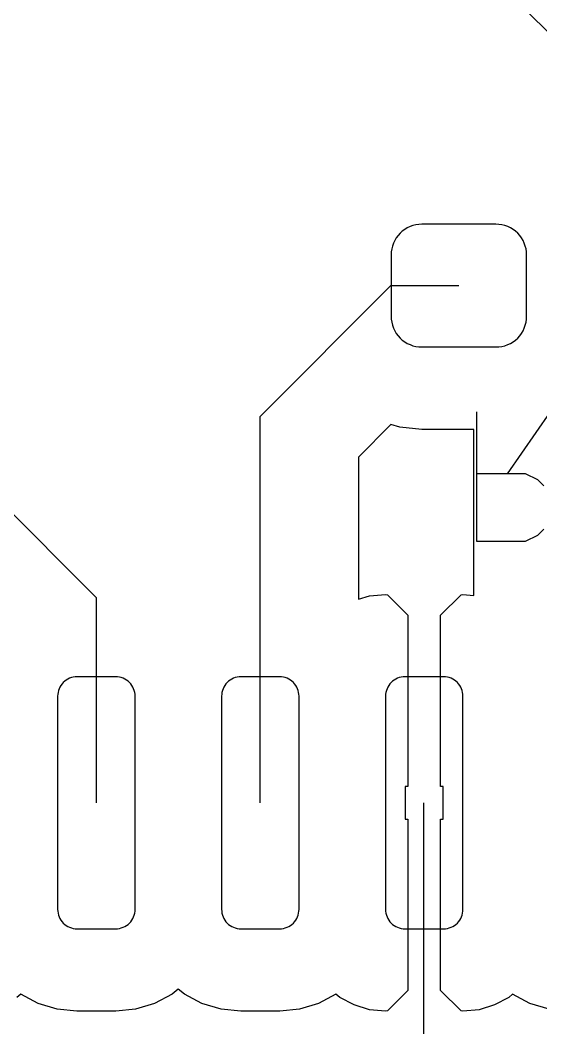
# Model space of a CAD drawing. Extents: x 169 to 33241, y 66 to 35500.
# Drawn here: x 15562 to 17150, y 5639 to 8709 of the extents above; entities that cross this region are included whole.
import ezdxf

# ---------------------------------------------------------------- set-up
doc = ezdxf.new("R2010")
doc.units = 0

msp = doc.modelspace()

# ---------------------------------------------------------------- linework, layer by layer
at = {"layer": 'Layer 1'}
for p, q in [((16444, 9400), (17244, 8600)), ((13644, 9100), (15794, 6950)), ((16743.2, 8075.97), (16735.3, 8071.25)), ((16743.2, 8075.97), (16735.3, 8071.25)), ((16751.5, 8079.89), (16743.2, 8075.97)), ((16751.5, 8079.89), (16743.2, 8075.97)), ((16760.1, 8082.98), (16751.5, 8079.89)), ((16760.1, 8082.98), (16751.5, 8079.89)), ((16769, 8085.21), (16760.1, 8082.98)), ((16769, 8085.21), (16760.1, 8082.98)), ((16778.1, 8086.56), (16769, 8085.21)), ((16778.1, 8086.56), (16769, 8085.21)), ((16787.3, 8087.01), (16778.1, 8086.56)), ((16787.3, 8087.01), (16778.1, 8086.56)), ((17013.6, 8087.01), (16787.3, 8087.01)), ((17013.6, 8087.01), (16787.3, 8087.01)), ((17022.8, 8086.56), (17013.6, 8087.01)), ((17022.8, 8086.56), (17013.6, 8087.01)), ((17031.9, 8085.21), (17022.8, 8086.56)), ((17031.9, 8085.21), (17022.8, 8086.56)), ((17040.8, 8082.98), (17031.9, 8085.21)), ((17040.8, 8082.98), (17031.9, 8085.21)), ((17049.4, 8079.89), (17040.8, 8082.98)), ((17049.4, 8079.89), (17040.8, 8082.98)), ((17057.7, 8075.97), (17049.4, 8079.89)), ((17057.7, 8075.97), (17049.4, 8079.89)), ((17065.6, 8071.25), (17057.7, 8075.97)), ((17065.6, 8071.25), (17057.7, 8075.97)), ((16709.5, 8045.45), (16704.8, 8037.58)), ((16709.5, 8045.45), (16704.8, 8037.58)), ((16715, 8052.82), (16709.5, 8045.45)), ((16715, 8052.82), (16709.5, 8045.45)), ((16721.1, 8059.62), (16715, 8052.82)), ((16721.1, 8059.62), (16715, 8052.82)), ((16727.9, 8065.78), (16721.1, 8059.62)), ((16727.9, 8065.78), (16721.1, 8059.62)), ((16735.3, 8071.25), (16727.9, 8065.78)), ((16735.3, 8071.25), (16727.9, 8065.78)), ((17073, 8065.78), (17065.6, 8071.25)), ((17073, 8065.78), (17065.6, 8071.25)), ((17079.8, 8059.62), (17073, 8065.78)), ((17079.8, 8059.62), (17073, 8065.78)), ((17085.9, 8052.82), (17079.8, 8059.62)), ((17085.9, 8052.82), (17079.8, 8059.62)), ((17091.4, 8045.45), (17085.9, 8052.82)), ((17091.4, 8045.45), (17085.9, 8052.82)), ((17096.1, 8037.58), (17091.4, 8045.45)), ((17096.1, 8037.58), (17091.4, 8045.45)), ((16697.8, 8020.65), (16695.6, 8011.75)), ((16697.8, 8020.65), (16695.6, 8011.75)), ((16700.9, 8029.29), (16697.8, 8020.65)), ((16700.9, 8029.29), (16697.8, 8020.65)), ((16704.8, 8037.58), (16700.9, 8029.29)), ((16704.8, 8037.58), (16700.9, 8029.29)), ((17100, 8029.29), (17096.1, 8037.58)), ((17100, 8029.29), (17096.1, 8037.58)), ((17103.1, 8020.65), (17100, 8029.29)), ((17103.1, 8020.65), (17100, 8029.29)), ((17105.3, 8011.75), (17103.1, 8020.65)), ((17105.3, 8011.75), (17103.1, 8020.65)), ((16694.2, 8002.67), (16693.8, 7993.5)), ((16694.2, 8002.67), (16693.8, 7993.5)), ((16693.8, 7993.5), (16693.8, 7806.5)), ((16693.8, 7993.5), (16693.8, 7806.5)), ((16695.6, 8011.75), (16694.2, 8002.67)), ((16695.6, 8011.75), (16694.2, 8002.67)), ((17106.7, 8002.67), (17105.3, 8011.75)), ((17106.7, 8002.67), (17105.3, 8011.75)), ((17107.1, 7993.5), (17106.7, 8002.67)), ((17107.1, 7993.5), (17106.7, 8002.67)), ((17107.1, 7806.5), (17107.1, 7993.5)), ((17107.1, 7806.5), (17107.1, 7993.5)), ((16294, 7501), (16693, 7900)), ((16693, 7900), (16900, 7900)), ((16693.8, 7806.5), (16694.2, 7797.33)), ((16693.8, 7806.5), (16694.2, 7797.33)), ((17106.7, 7797.33), (17107.1, 7806.5)), ((17106.7, 7797.33), (17107.1, 7806.5)), ((16694.2, 7797.33), (16695.6, 7788.25)), ((16694.2, 7797.33), (16695.6, 7788.25)), ((16695.6, 7788.25), (16697.8, 7779.35)), ((16695.6, 7788.25), (16697.8, 7779.35)), ((16697.8, 7779.35), (16700.9, 7770.71)), ((16697.8, 7779.35), (16700.9, 7770.71)), ((16700.9, 7770.71), (16704.8, 7762.42)), ((16700.9, 7770.71), (16704.8, 7762.42)), ((17096.1, 7762.42), (17100, 7770.71)), ((17096.1, 7762.42), (17100, 7770.71)), ((17100, 7770.71), (17103.1, 7779.35)), ((17100, 7770.71), (17103.1, 7779.35)), ((17103.1, 7779.35), (17105.3, 7788.25)), ((17103.1, 7779.35), (17105.3, 7788.25)), ((17105.3, 7788.25), (17106.7, 7797.33)), ((17105.3, 7788.25), (17106.7, 7797.33)), ((16704.8, 7762.42), (16709.5, 7754.55)), ((16704.8, 7762.42), (16709.5, 7754.55)), ((16709.5, 7754.55), (16715, 7747.18)), ((16709.5, 7754.55), (16715, 7747.18)), ((16715, 7747.18), (16721.1, 7740.38)), ((16715, 7747.18), (16721.1, 7740.38)), ((16721.1, 7740.38), (16727.9, 7734.22)), ((16721.1, 7740.38), (16727.9, 7734.22)), ((17073, 7734.22), (17079.8, 7740.38)), ((17073, 7734.22), (17079.8, 7740.38)), ((17079.8, 7740.38), (17085.9, 7747.18)), ((17079.8, 7740.38), (17085.9, 7747.18)), ((17085.9, 7747.18), (17091.4, 7754.55)), ((17085.9, 7747.18), (17091.4, 7754.55)), ((17091.4, 7754.55), (17096.1, 7762.42)), ((17091.4, 7754.55), (17096.1, 7762.42)), ((16727.9, 7734.22), (16735.3, 7728.75)), ((16727.9, 7734.22), (16735.3, 7728.75)), ((16735.3, 7728.75), (16743.2, 7724.03)), ((16735.3, 7728.75), (16743.2, 7724.03)), ((16743.2, 7724.03), (16751.5, 7720.11)), ((16743.2, 7724.03), (16751.5, 7720.11)), ((16751.5, 7720.11), (16760.1, 7717.02)), ((16751.5, 7720.11), (16760.1, 7717.02)), ((16760.1, 7717.02), (16769, 7714.79)), ((16760.1, 7717.02), (16769, 7714.79)), ((16769, 7714.79), (16778.1, 7713.44)), ((16769, 7714.79), (16778.1, 7713.44)), ((16778.1, 7713.44), (16787.3, 7712.99)), ((16778.1, 7713.44), (16787.3, 7712.99)), ((16787.3, 7712.99), (17013.6, 7712.99)), ((16787.3, 7712.99), (17013.6, 7712.99)), ((17013.6, 7712.99), (17022.8, 7713.44)), ((17013.6, 7712.99), (17022.8, 7713.44)), ((17022.8, 7713.44), (17031.9, 7714.79)), ((17022.8, 7713.44), (17031.9, 7714.79)), ((17031.9, 7714.79), (17040.8, 7717.02)), ((17031.9, 7714.79), (17040.8, 7717.02)), ((17040.8, 7717.02), (17049.4, 7720.11)), ((17040.8, 7717.02), (17049.4, 7720.11)), ((17049.4, 7720.11), (17057.7, 7724.03)), ((17049.4, 7720.11), (17057.7, 7724.03)), ((17057.7, 7724.03), (17065.6, 7728.75)), ((17057.7, 7724.03), (17065.6, 7728.75)), ((17065.6, 7728.75), (17073, 7734.22)), ((17065.6, 7728.75), (17073, 7734.22)), ((16294, 6324), (16294, 7501)), ((16954, 7515), (16954, 7121)), ((17179, 7515), (17048, 7327)), ((16693.4, 7476.48), (16594.2, 7377.24)), ((16720, 7468.41), (16693.4, 7476.48)), ((16787.3, 7461.78), (16720, 7468.41)), ((16945.7, 7461.78), (16787.3, 7461.78)), ((16945.7, 6956.26), (16945.7, 7461.78)), ((16594.2, 7377.24), (16594.2, 6944.44)), ((17104, 7327), (16954, 7327)), ((17141, 7308), (17104, 7327)), ((17160, 7290), (17141, 7308)), ((17141, 7140), (17160, 7158)), ((17104, 7121), (17141, 7140)), ((16954, 7121), (17104, 7121)), ((15794, 6950), (15794, 6324)), ((16594.2, 6944.44), (16627.8, 6954.65)), ((16627.8, 6954.65), (16676.8, 6959.48)), ((16676.8, 6959.48), (16682.4, 6958.27)), ((16682.4, 6958.27), (16744.9, 6895.77)), ((16844.9, 6895.77), (16907.4, 6958.27)), ((16907.4, 6958.27), (16913, 6959.48)), ((16913, 6959.48), (16945.7, 6956.26)), ((16744.9, 6895.77), (16744.9, 6374.41)), ((16844.9, 6374.41), (16844.9, 6895.77)), ((15698.4, 6694.86), (15694.1, 6690.97)), ((15698.4, 6694.86), (15694.1, 6690.97)), ((15703.1, 6698.31), (15698.4, 6694.86)), ((15703.1, 6698.31), (15698.4, 6694.86)), ((15708, 6701.29), (15703.1, 6698.31)), ((15708, 6701.29), (15703.1, 6698.31)), ((15713.3, 6703.77), (15708, 6701.29)), ((15713.3, 6703.77), (15708, 6701.29)), ((15718.7, 6705.72), (15713.3, 6703.77)), ((15718.7, 6705.72), (15713.3, 6703.77)), ((15724.4, 6707.13), (15718.7, 6705.72)), ((15724.4, 6707.13), (15718.7, 6705.72)), ((15730.1, 6707.98), (15724.4, 6707.13)), ((15730.1, 6707.98), (15724.4, 6707.13)), ((15735.9, 6708.27), (15730.1, 6707.98)), ((15735.9, 6708.27), (15730.1, 6707.98)), ((15854, 6708.27), (15735.9, 6708.27)), ((15854, 6708.27), (15735.9, 6708.27)), ((15859.8, 6707.98), (15854, 6708.27)), ((15859.8, 6707.98), (15854, 6708.27)), ((15865.5, 6707.13), (15859.8, 6707.98)), ((15865.5, 6707.13), (15859.8, 6707.98)), ((15871.1, 6705.72), (15865.5, 6707.13)), ((15871.1, 6705.72), (15865.5, 6707.13)), ((15876.6, 6703.77), (15871.1, 6705.72)), ((15876.6, 6703.77), (15871.1, 6705.72)), ((15881.8, 6701.29), (15876.6, 6703.77)), ((15881.8, 6701.29), (15876.6, 6703.77)), ((15886.8, 6698.31), (15881.8, 6701.29)), ((15886.8, 6698.31), (15881.8, 6701.29)), ((15891.5, 6694.86), (15886.8, 6698.31)), ((15891.5, 6694.86), (15886.8, 6698.31)), ((15895.8, 6690.97), (15891.5, 6694.86)), ((15895.8, 6690.97), (15891.5, 6694.86)), ((16198.4, 6694.86), (16194.1, 6690.97)), ((16198.4, 6694.86), (16194.1, 6690.97)), ((16203.1, 6698.31), (16198.4, 6694.86)), ((16203.1, 6698.31), (16198.4, 6694.86)), ((16208, 6701.29), (16203.1, 6698.31)), ((16208, 6701.29), (16203.1, 6698.31)), ((16213.3, 6703.77), (16208, 6701.29)), ((16213.3, 6703.77), (16208, 6701.29)), ((16218.7, 6705.72), (16213.3, 6703.77)), ((16218.7, 6705.72), (16213.3, 6703.77)), ((16224.4, 6707.13), (16218.7, 6705.72)), ((16224.4, 6707.13), (16218.7, 6705.72)), ((16230.1, 6707.98), (16224.4, 6707.13)), ((16230.1, 6707.98), (16224.4, 6707.13)), ((16235.9, 6708.27), (16230.1, 6707.98)), ((16235.9, 6708.27), (16230.1, 6707.98)), ((16354, 6708.27), (16235.9, 6708.27)), ((16354, 6708.27), (16235.9, 6708.27)), ((16359.8, 6707.98), (16354, 6708.27)), ((16359.8, 6707.98), (16354, 6708.27)), ((16365.5, 6707.13), (16359.8, 6707.98)), ((16365.5, 6707.13), (16359.8, 6707.98)), ((16371.1, 6705.72), (16365.5, 6707.13)), ((16371.1, 6705.72), (16365.5, 6707.13)), ((16376.6, 6703.77), (16371.1, 6705.72)), ((16376.6, 6703.77), (16371.1, 6705.72)), ((16381.8, 6701.29), (16376.6, 6703.77)), ((16381.8, 6701.29), (16376.6, 6703.77)), ((16386.8, 6698.31), (16381.8, 6701.29)), ((16386.8, 6698.31), (16381.8, 6701.29)), ((16391.5, 6694.86), (16386.8, 6698.31)), ((16391.5, 6694.86), (16386.8, 6698.31)), ((16395.8, 6690.97), (16391.5, 6694.86)), ((16395.8, 6690.97), (16391.5, 6694.86)), ((16698.4, 6694.86), (16694.1, 6690.97)), ((16698.4, 6694.86), (16694.1, 6690.97)), ((16703.1, 6698.31), (16698.4, 6694.86)), ((16703.1, 6698.31), (16698.4, 6694.86)), ((16708, 6701.29), (16703.1, 6698.31)), ((16708, 6701.29), (16703.1, 6698.31)), ((16713.3, 6703.77), (16708, 6701.29)), ((16713.3, 6703.77), (16708, 6701.29)), ((16718.7, 6705.72), (16713.3, 6703.77)), ((16718.7, 6705.72), (16713.3, 6703.77)), ((16724.4, 6707.13), (16718.7, 6705.72)), ((16724.4, 6707.13), (16718.7, 6705.72)), ((16730.1, 6707.98), (16724.4, 6707.13)), ((16730.1, 6707.98), (16724.4, 6707.13)), ((16735.9, 6708.27), (16730.1, 6707.98)), ((16735.9, 6708.27), (16730.1, 6707.98)), ((16854, 6708.27), (16735.9, 6708.27)), ((16854, 6708.27), (16735.9, 6708.27)), ((16859.8, 6707.98), (16854, 6708.27)), ((16859.8, 6707.98), (16854, 6708.27)), ((16865.5, 6707.13), (16859.8, 6707.98)), ((16865.5, 6707.13), (16859.8, 6707.98)), ((16871.1, 6705.72), (16865.5, 6707.13)), ((16871.1, 6705.72), (16865.5, 6707.13)), ((16876.6, 6703.77), (16871.1, 6705.72)), ((16876.6, 6703.77), (16871.1, 6705.72)), ((16881.8, 6701.29), (16876.6, 6703.77)), ((16881.8, 6701.29), (16876.6, 6703.77)), ((16886.8, 6698.31), (16881.8, 6701.29)), ((16886.8, 6698.31), (16881.8, 6701.29)), ((16891.5, 6694.86), (16886.8, 6698.31)), ((16891.5, 6694.86), (16886.8, 6698.31)), ((16895.8, 6690.97), (16891.5, 6694.86)), ((16895.8, 6690.97), (16891.5, 6694.86)), ((15679.4, 6666.36), (15678, 6660.73)), ((15679.4, 6666.36), (15678, 6660.73)), ((15681.3, 6671.81), (15679.4, 6666.36)), ((15681.3, 6671.81), (15679.4, 6666.36)), ((15683.8, 6677.05), (15681.3, 6671.81)), ((15683.8, 6677.05), (15681.3, 6671.81)), ((15686.8, 6682.02), (15683.8, 6677.05)), ((15686.8, 6682.02), (15683.8, 6677.05)), ((15690.2, 6686.68), (15686.8, 6682.02)), ((15690.2, 6686.68), (15686.8, 6682.02)), ((15694.1, 6690.97), (15690.2, 6686.68)), ((15694.1, 6690.97), (15690.2, 6686.68)), ((15899.6, 6686.68), (15895.8, 6690.97)), ((15899.6, 6686.68), (15895.8, 6690.97)), ((15903.1, 6682.02), (15899.6, 6686.68)), ((15903.1, 6682.02), (15899.6, 6686.68)), ((15906.1, 6677.05), (15903.1, 6682.02)), ((15906.1, 6677.05), (15903.1, 6682.02)), ((15908.6, 6671.81), (15906.1, 6677.05)), ((15908.6, 6671.81), (15906.1, 6677.05)), ((15910.5, 6666.36), (15908.6, 6671.81)), ((15910.5, 6666.36), (15908.6, 6671.81)), ((15911.9, 6660.73), (15910.5, 6666.36)), ((15911.9, 6660.73), (15910.5, 6666.36)), ((16179.4, 6666.36), (16178, 6660.73)), ((16179.4, 6666.36), (16178, 6660.73)), ((16181.3, 6671.81), (16179.4, 6666.36)), ((16181.3, 6671.81), (16179.4, 6666.36)), ((16183.8, 6677.05), (16181.3, 6671.81)), ((16183.8, 6677.05), (16181.3, 6671.81)), ((16186.8, 6682.02), (16183.8, 6677.05)), ((16186.8, 6682.02), (16183.8, 6677.05)), ((16190.2, 6686.68), (16186.8, 6682.02)), ((16190.2, 6686.68), (16186.8, 6682.02)), ((16194.1, 6690.97), (16190.2, 6686.68)), ((16194.1, 6690.97), (16190.2, 6686.68)), ((16399.6, 6686.68), (16395.8, 6690.97)), ((16399.6, 6686.68), (16395.8, 6690.97)), ((16403.1, 6682.02), (16399.6, 6686.68)), ((16403.1, 6682.02), (16399.6, 6686.68)), ((16406.1, 6677.05), (16403.1, 6682.02)), ((16406.1, 6677.05), (16403.1, 6682.02)), ((16408.6, 6671.81), (16406.1, 6677.05)), ((16408.6, 6671.81), (16406.1, 6677.05)), ((16410.5, 6666.36), (16408.6, 6671.81)), ((16410.5, 6666.36), (16408.6, 6671.81)), ((16411.9, 6660.73), (16410.5, 6666.36)), ((16411.9, 6660.73), (16410.5, 6666.36)), ((16679.4, 6666.36), (16678, 6660.73)), ((16679.4, 6666.36), (16678, 6660.73)), ((16681.3, 6671.81), (16679.4, 6666.36)), ((16681.3, 6671.81), (16679.4, 6666.36)), ((16683.8, 6677.05), (16681.3, 6671.81)), ((16683.8, 6677.05), (16681.3, 6671.81)), ((16686.8, 6682.02), (16683.8, 6677.05)), ((16686.8, 6682.02), (16683.8, 6677.05)), ((16690.2, 6686.68), (16686.8, 6682.02)), ((16690.2, 6686.68), (16686.8, 6682.02)), ((16694.1, 6690.97), (16690.2, 6686.68)), ((16694.1, 6690.97), (16690.2, 6686.68)), ((16899.6, 6686.68), (16895.8, 6690.97)), ((16899.6, 6686.68), (16895.8, 6690.97)), ((16903.1, 6682.02), (16899.6, 6686.68)), ((16903.1, 6682.02), (16899.6, 6686.68)), ((16906.1, 6677.05), (16903.1, 6682.02)), ((16906.1, 6677.05), (16903.1, 6682.02)), ((16908.6, 6671.81), (16906.1, 6677.05)), ((16908.6, 6671.81), (16906.1, 6677.05)), ((16910.5, 6666.36), (16908.6, 6671.81)), ((16910.5, 6666.36), (16908.6, 6671.81)), ((16911.9, 6660.73), (16910.5, 6666.36)), ((16911.9, 6660.73), (16910.5, 6666.36)), ((15677.1, 6655), (15676.8, 6649.21)), ((15677.1, 6655), (15676.8, 6649.21)), ((15676.8, 6649.21), (15676.8, 5999.61)), ((15676.8, 6649.21), (15676.8, 5999.61)), ((15678, 6660.73), (15677.1, 6655)), ((15678, 6660.73), (15677.1, 6655)), ((15912.8, 6655), (15911.9, 6660.73)), ((15912.8, 6655), (15911.9, 6660.73)), ((15913, 6649.21), (15912.8, 6655)), ((15913, 6649.21), (15912.8, 6655)), ((15913, 5999.61), (15913, 6649.21)), ((15913, 5999.61), (15913, 6649.21)), ((16177.1, 6655), (16176.8, 6649.21)), ((16177.1, 6655), (16176.8, 6649.21)), ((16176.8, 6649.21), (16176.8, 5999.61)), ((16176.8, 6649.21), (16176.8, 5999.61)), ((16178, 6660.73), (16177.1, 6655)), ((16178, 6660.73), (16177.1, 6655)), ((16412.8, 6655), (16411.9, 6660.73)), ((16412.8, 6655), (16411.9, 6660.73)), ((16413, 6649.21), (16412.8, 6655)), ((16413, 6649.21), (16412.8, 6655)), ((16413, 5999.61), (16413, 6649.21)), ((16413, 5999.61), (16413, 6649.21)), ((16677.1, 6655), (16676.8, 6649.21)), ((16677.1, 6655), (16676.8, 6649.21)), ((16676.8, 6649.21), (16676.8, 5999.61)), ((16676.8, 6649.21), (16676.8, 5999.61)), ((16678, 6660.73), (16677.1, 6655)), ((16678, 6660.73), (16677.1, 6655)), ((16912.8, 6655), (16911.9, 6660.73)), ((16912.8, 6655), (16911.9, 6660.73)), ((16913, 6649.21), (16912.8, 6655)), ((16913, 6649.21), (16912.8, 6655)), ((16913, 5999.61), (16913, 6649.21)), ((16913, 5999.61), (16913, 6649.21)), ((16744.9, 6374.41), (16737.1, 6374.41)), ((16737.1, 6374.41), (16737.1, 6274.41)), ((16852.8, 6374.41), (16844.9, 6374.41)), ((16852.8, 6274.41), (16852.8, 6374.41)), ((16794, 5940), (16794, 6324)), ((16737.1, 6274.41), (16744.9, 6274.41)), ((16744.9, 6274.41), (16744.9, 5753.05)), ((16844.9, 5753.05), (16844.9, 6274.41)), ((16844.9, 6274.41), (16852.8, 6274.41)), ((15676.8, 5999.61), (15677.1, 5993.82)), ((15676.8, 5999.61), (15677.1, 5993.82)), ((15677.1, 5993.82), (15678, 5988.09)), ((15677.1, 5993.82), (15678, 5988.09)), ((15678, 5988.09), (15679.4, 5982.46)), ((15678, 5988.09), (15679.4, 5982.46)), ((15910.5, 5982.46), (15911.9, 5988.09)), ((15910.5, 5982.46), (15911.9, 5988.09)), ((15911.9, 5988.09), (15912.8, 5993.82)), ((15911.9, 5988.09), (15912.8, 5993.82)), ((15912.8, 5993.82), (15913, 5999.61)), ((15912.8, 5993.82), (15913, 5999.61)), ((16176.8, 5999.61), (16177.1, 5993.82)), ((16176.8, 5999.61), (16177.1, 5993.82)), ((16177.1, 5993.82), (16178, 5988.09)), ((16177.1, 5993.82), (16178, 5988.09)), ((16178, 5988.09), (16179.4, 5982.46)), ((16178, 5988.09), (16179.4, 5982.46)), ((16410.5, 5982.46), (16411.9, 5988.09)), ((16410.5, 5982.46), (16411.9, 5988.09)), ((16411.9, 5988.09), (16412.8, 5993.82)), ((16411.9, 5988.09), (16412.8, 5993.82)), ((16412.8, 5993.82), (16413, 5999.61)), ((16412.8, 5993.82), (16413, 5999.61)), ((16676.8, 5999.61), (16677.1, 5993.82)), ((16676.8, 5999.61), (16677.1, 5993.82)), ((16677.1, 5993.82), (16678, 5988.09)), ((16677.1, 5993.82), (16678, 5988.09)), ((16678, 5988.09), (16679.4, 5982.46)), ((16678, 5988.09), (16679.4, 5982.46)), ((16910.5, 5982.46), (16911.9, 5988.09)), ((16910.5, 5982.46), (16911.9, 5988.09)), ((16911.9, 5988.09), (16912.8, 5993.82)), ((16911.9, 5988.09), (16912.8, 5993.82)), ((16912.8, 5993.82), (16913, 5999.61)), ((16912.8, 5993.82), (16913, 5999.61)), ((15679.4, 5982.46), (15681.3, 5977.01)), ((15679.4, 5982.46), (15681.3, 5977.01)), ((15681.3, 5977.01), (15683.8, 5971.77)), ((15681.3, 5977.01), (15683.8, 5971.77)), ((15683.8, 5971.77), (15686.8, 5966.8)), ((15683.8, 5971.77), (15686.8, 5966.8)), ((15686.8, 5966.8), (15690.2, 5962.14)), ((15686.8, 5966.8), (15690.2, 5962.14)), ((15690.2, 5962.14), (15694.1, 5957.85)), ((15690.2, 5962.14), (15694.1, 5957.85)), ((15694.1, 5957.85), (15698.4, 5953.96)), ((15694.1, 5957.85), (15698.4, 5953.96)), ((15891.5, 5953.96), (15895.8, 5957.85)), ((15891.5, 5953.96), (15895.8, 5957.85)), ((15895.8, 5957.85), (15899.6, 5962.14)), ((15895.8, 5957.85), (15899.6, 5962.14)), ((15899.6, 5962.14), (15903.1, 5966.8)), ((15899.6, 5962.14), (15903.1, 5966.8)), ((15903.1, 5966.8), (15906.1, 5971.77)), ((15903.1, 5966.8), (15906.1, 5971.77)), ((15906.1, 5971.77), (15908.6, 5977.01)), ((15906.1, 5971.77), (15908.6, 5977.01)), ((15908.6, 5977.01), (15910.5, 5982.46)), ((15908.6, 5977.01), (15910.5, 5982.46)), ((16179.4, 5982.46), (16181.3, 5977.01)), ((16179.4, 5982.46), (16181.3, 5977.01)), ((16181.3, 5977.01), (16183.8, 5971.77)), ((16181.3, 5977.01), (16183.8, 5971.77)), ((16183.8, 5971.77), (16186.8, 5966.8)), ((16183.8, 5971.77), (16186.8, 5966.8)), ((16186.8, 5966.8), (16190.2, 5962.14)), ((16186.8, 5966.8), (16190.2, 5962.14)), ((16190.2, 5962.14), (16194.1, 5957.85)), ((16190.2, 5962.14), (16194.1, 5957.85)), ((16194.1, 5957.85), (16198.4, 5953.96)), ((16194.1, 5957.85), (16198.4, 5953.96)), ((16391.5, 5953.96), (16395.8, 5957.85)), ((16391.5, 5953.96), (16395.8, 5957.85)), ((16395.8, 5957.85), (16399.6, 5962.14)), ((16395.8, 5957.85), (16399.6, 5962.14)), ((16399.6, 5962.14), (16403.1, 5966.8)), ((16399.6, 5962.14), (16403.1, 5966.8)), ((16403.1, 5966.8), (16406.1, 5971.77)), ((16403.1, 5966.8), (16406.1, 5971.77)), ((16406.1, 5971.77), (16408.6, 5977.01)), ((16406.1, 5971.77), (16408.6, 5977.01)), ((16408.6, 5977.01), (16410.5, 5982.46)), ((16408.6, 5977.01), (16410.5, 5982.46)), ((16679.4, 5982.46), (16681.3, 5977.01)), ((16679.4, 5982.46), (16681.3, 5977.01)), ((16681.3, 5977.01), (16683.8, 5971.77)), ((16681.3, 5977.01), (16683.8, 5971.77)), ((16683.8, 5971.77), (16686.8, 5966.8)), ((16683.8, 5971.77), (16686.8, 5966.8)), ((16686.8, 5966.8), (16690.2, 5962.14)), ((16686.8, 5966.8), (16690.2, 5962.14)), ((16690.2, 5962.14), (16694.1, 5957.85)), ((16690.2, 5962.14), (16694.1, 5957.85)), ((16694.1, 5957.85), (16698.4, 5953.96)), ((16694.1, 5957.85), (16698.4, 5953.96)), ((16891.5, 5953.96), (16895.8, 5957.85)), ((16891.5, 5953.96), (16895.8, 5957.85)), ((16895.8, 5957.85), (16899.6, 5962.14)), ((16895.8, 5957.85), (16899.6, 5962.14)), ((16899.6, 5962.14), (16903.1, 5966.8)), ((16899.6, 5962.14), (16903.1, 5966.8)), ((16903.1, 5966.8), (16906.1, 5971.77)), ((16903.1, 5966.8), (16906.1, 5971.77)), ((16906.1, 5971.77), (16908.6, 5977.01)), ((16906.1, 5971.77), (16908.6, 5977.01)), ((16908.6, 5977.01), (16910.5, 5982.46)), ((16908.6, 5977.01), (16910.5, 5982.46)), ((15698.4, 5953.96), (15703.1, 5950.5)), ((15698.4, 5953.96), (15703.1, 5950.5)), ((15703.1, 5950.5), (15708, 5947.52)), ((15703.1, 5950.5), (15708, 5947.52)), ((15708, 5947.52), (15713.3, 5945.05)), ((15708, 5947.52), (15713.3, 5945.05)), ((15713.3, 5945.05), (15718.7, 5943.09)), ((15713.3, 5945.05), (15718.7, 5943.09)), ((15718.7, 5943.09), (15724.4, 5941.69)), ((15718.7, 5943.09), (15724.4, 5941.69)), ((15724.4, 5941.69), (15730.1, 5940.84)), ((15724.4, 5941.69), (15730.1, 5940.84)), ((15730.1, 5940.84), (15735.9, 5940.55)), ((15730.1, 5940.84), (15735.9, 5940.55)), ((15735.9, 5940.55), (15854, 5940.55)), ((15735.9, 5940.55), (15854, 5940.55)), ((15854, 5940.55), (15859.8, 5940.84)), ((15854, 5940.55), (15859.8, 5940.84)), ((15859.8, 5940.84), (15865.5, 5941.69)), ((15859.8, 5940.84), (15865.5, 5941.69)), ((15865.5, 5941.69), (15871.1, 5943.09)), ((15865.5, 5941.69), (15871.1, 5943.09)), ((15871.1, 5943.09), (15876.6, 5945.05)), ((15871.1, 5943.09), (15876.6, 5945.05)), ((15876.6, 5945.05), (15881.8, 5947.52)), ((15876.6, 5945.05), (15881.8, 5947.52)), ((15881.8, 5947.52), (15886.8, 5950.5)), ((15881.8, 5947.52), (15886.8, 5950.5)), ((15886.8, 5950.5), (15891.5, 5953.96)), ((15886.8, 5950.5), (15891.5, 5953.96)), ((16198.4, 5953.96), (16203.1, 5950.5)), ((16198.4, 5953.96), (16203.1, 5950.5)), ((16203.1, 5950.5), (16208, 5947.52)), ((16203.1, 5950.5), (16208, 5947.52)), ((16208, 5947.52), (16213.3, 5945.05)), ((16208, 5947.52), (16213.3, 5945.05)), ((16213.3, 5945.05), (16218.7, 5943.09)), ((16213.3, 5945.05), (16218.7, 5943.09)), ((16218.7, 5943.09), (16224.4, 5941.69)), ((16218.7, 5943.09), (16224.4, 5941.69)), ((16224.4, 5941.69), (16230.1, 5940.84)), ((16224.4, 5941.69), (16230.1, 5940.84)), ((16230.1, 5940.84), (16235.9, 5940.55)), ((16230.1, 5940.84), (16235.9, 5940.55)), ((16235.9, 5940.55), (16354, 5940.55)), ((16235.9, 5940.55), (16354, 5940.55)), ((16354, 5940.55), (16359.8, 5940.84)), ((16354, 5940.55), (16359.8, 5940.84)), ((16359.8, 5940.84), (16365.5, 5941.69)), ((16359.8, 5940.84), (16365.5, 5941.69)), ((16365.5, 5941.69), (16371.1, 5943.09)), ((16365.5, 5941.69), (16371.1, 5943.09)), ((16371.1, 5943.09), (16376.6, 5945.05)), ((16371.1, 5943.09), (16376.6, 5945.05)), ((16376.6, 5945.05), (16381.8, 5947.52)), ((16376.6, 5945.05), (16381.8, 5947.52)), ((16381.8, 5947.52), (16386.8, 5950.5)), ((16381.8, 5947.52), (16386.8, 5950.5)), ((16386.8, 5950.5), (16391.5, 5953.96)), ((16386.8, 5950.5), (16391.5, 5953.96)), ((16698.4, 5953.96), (16703.1, 5950.5)), ((16698.4, 5953.96), (16703.1, 5950.5)), ((16703.1, 5950.5), (16708, 5947.52)), ((16703.1, 5950.5), (16708, 5947.52)), ((16708, 5947.52), (16713.3, 5945.05)), ((16708, 5947.52), (16713.3, 5945.05)), ((16713.3, 5945.05), (16718.7, 5943.09)), ((16713.3, 5945.05), (16718.7, 5943.09)), ((16718.7, 5943.09), (16724.4, 5941.69)), ((16718.7, 5943.09), (16724.4, 5941.69)), ((16724.4, 5941.69), (16730.1, 5940.84)), ((16724.4, 5941.69), (16730.1, 5940.84)), ((16730.1, 5940.84), (16735.9, 5940.55)), ((16730.1, 5940.84), (16735.9, 5940.55)), ((16735.9, 5940.55), (16854, 5940.55)), ((16735.9, 5940.55), (16854, 5940.55)), ((16794, 5259), (16794, 5940)), ((16854, 5940.55), (16859.8, 5940.84)), ((16854, 5940.55), (16859.8, 5940.84)), ((16859.8, 5940.84), (16865.5, 5941.69)), ((16859.8, 5940.84), (16865.5, 5941.69)), ((16865.5, 5941.69), (16871.1, 5943.09)), ((16865.5, 5941.69), (16871.1, 5943.09)), ((16871.1, 5943.09), (16876.6, 5945.05)), ((16871.1, 5943.09), (16876.6, 5945.05)), ((16876.6, 5945.05), (16881.8, 5947.52)), ((16876.6, 5945.05), (16881.8, 5947.52)), ((16881.8, 5947.52), (16886.8, 5950.5)), ((16881.8, 5947.52), (16886.8, 5950.5)), ((16886.8, 5950.5), (16891.5, 5953.96)), ((16886.8, 5950.5), (16891.5, 5953.96)), ((15564.3, 5741.23), (15552.6, 5731.68)), ((15617.1, 5712.96), (15564.3, 5741.23)), ((16026.4, 5741.63), (15972.7, 5712.96)), ((16044.9, 5756.87), (16026.4, 5741.63)), ((16063.5, 5741.63), (16044.9, 5756.87)), ((16117.1, 5712.96), (16063.5, 5741.63)), ((16525.6, 5741.23), (16472.7, 5712.96)), ((16537.3, 5731.68), (16525.6, 5741.23)), ((16744.9, 5753.05), (16682.4, 5690.55)), ((16907.4, 5690.55), (16844.9, 5753.05)), ((17064.3, 5741.23), (17052.6, 5731.68)), ((17117.2, 5712.96), (17064.3, 5741.23)), ((15675.4, 5695.3), (15617.1, 5712.96)), ((15972.7, 5712.96), (15914.5, 5695.3)), ((16175.4, 5695.3), (16117.1, 5712.96)), ((16472.7, 5712.96), (16414.5, 5695.3)), ((16580.7, 5708.46), (16537.3, 5731.68)), ((17052.6, 5731.68), (17009.2, 5708.46)), ((17175.4, 5695.3), (17117.2, 5712.96)), ((15735.9, 5689.34), (15675.4, 5695.3)), ((15854, 5689.34), (15735.9, 5689.34)), ((15914.5, 5695.3), (15854, 5689.34)), ((16235.9, 5689.34), (16175.4, 5695.3)), ((16354, 5689.34), (16235.9, 5689.34)), ((16414.5, 5695.3), (16354, 5689.34)), ((16627.8, 5694.17), (16580.7, 5708.46)), ((16676.8, 5689.34), (16627.8, 5694.17)), ((16682.4, 5690.55), (16676.8, 5689.34)), ((16913, 5689.34), (16907.4, 5690.55)), ((16962.1, 5694.17), (16913, 5689.34)), ((17009.2, 5708.46), (16962.1, 5694.17))]:
    msp.add_line(p, q, dxfattribs=at)

doc.saveas('drawing.dxf')
